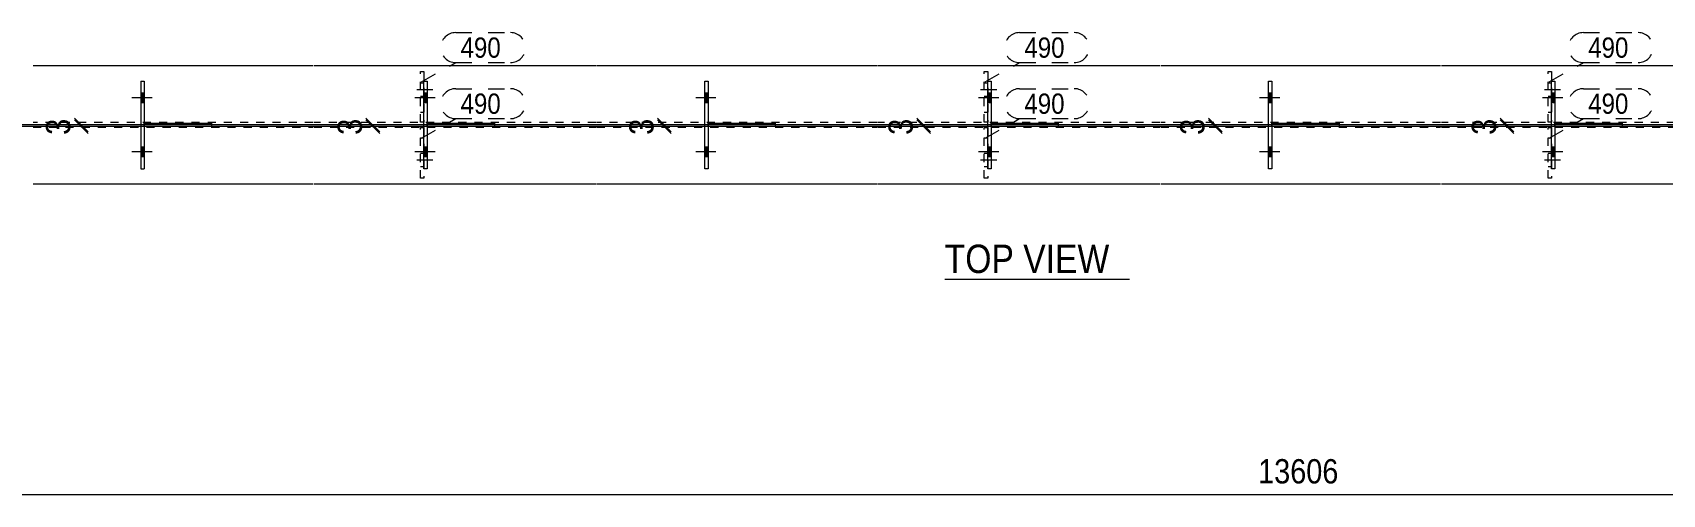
# Model space of a CAD drawing. Header units: millimetres. Extents: x 2 to 825, y 1 to 579.
# Drawn here: x 232.5 to 433.7, y 417.4 to 474.4 of the extents above; entities that cross this region are included whole.
import ezdxf

# ---------------------------------------------------------------- set-up
doc = ezdxf.new("R2010")
doc.units = ezdxf.units.MM
for name, pattern in [('XKITLINE00', [0]), ('XKITLINE01', [4, 1, -1, 1, -1]), ('XKITLINE02', [4, 2, -2])]:
    doc.linetypes.add(name, pattern=pattern)
for name, color, linetype, lineweight in [('Bolt', 3, 'Continuous', 0), ('Dimensions', 7, 'Continuous', 0), ('OtherObjectType', 7, 'Continuous', 0), ('Part', 2, 'Continuous', 0), ('PartMark', 7, 'Continuous', 0)]:
    doc.layers.add(name, color=color, linetype=linetype, lineweight=lineweight)
doc.styles.add('ARIAL', font='ARIAL.TTF')

# ---------------------------------------------------------------- blocks, each defined once
blk = doc.blocks.new('*A73')
at = {"layer": 'Bolt', "color": 3, "linetype": 'XKITLINE02', "lineweight": 0}
for p, q in [((420, 459.51), (419.58, 459.51)), ((421.12, 458.69), (418.62, 458.69)), ((420, 457.87), (419.58, 457.87))]:
    blk.add_line(p, q, dxfattribs=at)
blk = doc.blocks.new('*A74')
at = {"layer": 'Bolt', "color": 3, "linetype": 'XKITLINE02', "lineweight": 0}
for p, q in [((351.52, 467.35), (349.02, 467.35)), ((350.4, 468.17), (349.98, 468.17)), ((350.4, 466.53), (349.98, 466.53))]:
    blk.add_line(p, q, dxfattribs=at)
blk = doc.blocks.new('*A75')
at = {"layer": 'Bolt', "color": 3, "linetype": 'XKITLINE02', "lineweight": 0}
for p, q in [((350.4, 459.51), (349.98, 459.51)), ((351.52, 458.69), (349.02, 458.69)), ((350.4, 457.87), (349.98, 457.87))]:
    blk.add_line(p, q, dxfattribs=at)
blk = doc.blocks.new('*A76')
at = {"layer": 'Bolt', "color": 3, "linetype": 'XKITLINE02', "lineweight": 0}
for p, q in [((281.92, 467.35), (279.42, 467.35)), ((280.8, 468.17), (280.38, 468.17)), ((280.8, 466.53), (280.38, 466.53))]:
    blk.add_line(p, q, dxfattribs=at)
blk = doc.blocks.new('*A77')
at = {"layer": 'Bolt', "color": 3, "linetype": 'XKITLINE02', "lineweight": 0}
for p, q in [((280.8, 459.51), (280.38, 459.51)), ((281.92, 458.69), (279.42, 458.69)), ((280.8, 457.87), (280.38, 457.87))]:
    blk.add_line(p, q, dxfattribs=at)
blk = doc.blocks.new('*A82')
at = {"layer": 'Part', "color": 2, "linetype": 'XKITLINE00', "lineweight": 0}
for p, q in [((267.11, 470.31), (232.55, 470.31)), ((302.05, 470.31), (267.21, 470.31)), ((336.71, 470.31), (302.15, 470.31)), ((371.65, 470.31), (336.81, 470.31)), ((406.31, 470.31), (371.75, 470.31)), ((441.25, 470.31), (406.41, 470.31)), ((267.11, 455.73), (232.55, 455.73)), ((302.05, 455.73), (267.21, 455.73)), ((336.71, 455.73), (302.15, 455.73)), ((371.65, 455.73), (336.81, 455.73)), ((406.31, 455.73), (371.75, 455.73)), ((441.25, 455.73), (406.41, 455.73))]:
    blk.add_line(p, q, dxfattribs=at)
at = {"layer": 'Part', "color": 7, "linetype": 'XKITLINE01', "lineweight": 0}
for p, q in [((267.11, 463.31), (232.55, 463.31)), ((302.05, 463.31), (267.21, 463.31)), ((336.71, 463.31), (302.15, 463.31)), ((371.65, 463.31), (336.81, 463.31)), ((406.31, 463.31), (371.75, 463.31)), ((441.25, 463.31), (406.41, 463.31)), ((232.55, 462.73), (267.11, 462.73)), ((267.21, 462.73), (302.05, 462.73)), ((302.15, 462.73), (336.71, 462.73)), ((336.81, 462.73), (371.65, 462.73)), ((371.75, 462.73), (406.31, 462.73)), ((406.41, 462.73), (441.25, 462.73))]:
    blk.add_line(p, q, dxfattribs=at)
blk = doc.blocks.new('*A83')
at = {"layer": 'Part', "color": 2, "linetype": 'XKITLINE00', "lineweight": 0}
for p, q in [((385.06, 457.6), (385.06, 468.44)), ((385.06, 468.44), (385.48, 468.44)), ((385.48, 468.44), (385.48, 457.6)), ((385.48, 457.6), (385.06, 457.6))]:
    blk.add_line(p, q, dxfattribs=at)
blk = doc.blocks.new('*A84')
at = {"layer": 'Part', "color": 2, "linetype": 'XKITLINE00', "lineweight": 0}
for p, q in [((385.48, 463.23), (393.81, 463.23)), ((393.81, 462.81), (385.48, 462.81)), ((393.81, 462.81), (393.81, 463.23))]:
    blk.add_line(p, q, dxfattribs=at)
at = {"layer": 'Part', "color": 7, "linetype": 'XKITLINE01', "lineweight": 0}
blk.add_line((385.48, 462.81), (385.48, 463.23), dxfattribs=at)
blk.add_line((385.48, 462.81), (385.48, 463.23), dxfattribs=at)
blk = doc.blocks.new('*A85')
at = {"layer": 'Part', "color": 2, "linetype": 'XKITLINE00', "lineweight": 0}
for p, q in [((350.4, 457.6), (350.4, 468.44)), ((350.4, 468.44), (350.81, 468.44)), ((350.81, 468.44), (350.81, 457.6)), ((350.81, 457.6), (350.4, 457.6))]:
    blk.add_line(p, q, dxfattribs=at)
blk = doc.blocks.new('*A86')
at = {"layer": 'Part', "color": 2, "linetype": 'XKITLINE00', "lineweight": 0}
for p, q in [((350.81, 463.23), (359.15, 463.23)), ((359.15, 462.81), (350.81, 462.81)), ((359.15, 462.81), (359.15, 463.23))]:
    blk.add_line(p, q, dxfattribs=at)
at = {"layer": 'Part', "color": 7, "linetype": 'XKITLINE01', "lineweight": 0}
blk.add_line((350.81, 462.81), (350.81, 463.23), dxfattribs=at)
blk.add_line((350.81, 462.81), (350.81, 463.23), dxfattribs=at)
blk = doc.blocks.new('*A87')
at = {"layer": 'Part', "color": 2, "linetype": 'XKITLINE00', "lineweight": 0}
for p, q in [((315.46, 457.6), (315.46, 468.44)), ((315.46, 468.44), (315.88, 468.44)), ((315.88, 468.44), (315.88, 457.6)), ((315.88, 457.6), (315.46, 457.6))]:
    blk.add_line(p, q, dxfattribs=at)
blk = doc.blocks.new('*A88')
at = {"layer": 'Part', "color": 2, "linetype": 'XKITLINE00', "lineweight": 0}
for p, q in [((315.88, 463.23), (324.21, 463.23)), ((324.21, 462.81), (315.88, 462.81)), ((324.21, 462.81), (324.21, 463.23))]:
    blk.add_line(p, q, dxfattribs=at)
at = {"layer": 'Part', "color": 7, "linetype": 'XKITLINE01', "lineweight": 0}
blk.add_line((315.88, 462.81), (315.88, 463.23), dxfattribs=at)
blk.add_line((315.88, 462.81), (315.88, 463.23), dxfattribs=at)
blk = doc.blocks.new('*A89')
at = {"layer": 'Part', "color": 2, "linetype": 'XKITLINE00', "lineweight": 0}
for p, q in [((280.8, 457.6), (280.8, 468.44)), ((280.8, 468.44), (281.21, 468.44)), ((281.21, 468.44), (281.21, 457.6)), ((281.21, 457.6), (280.8, 457.6))]:
    blk.add_line(p, q, dxfattribs=at)
blk = doc.blocks.new('*A90')
at = {"layer": 'Part', "color": 2, "linetype": 'XKITLINE00', "lineweight": 0}
for p, q in [((281.21, 463.23), (289.55, 463.23)), ((289.55, 462.81), (281.21, 462.81)), ((289.55, 462.81), (289.55, 463.23))]:
    blk.add_line(p, q, dxfattribs=at)
at = {"layer": 'Part', "color": 7, "linetype": 'XKITLINE01', "lineweight": 0}
blk.add_line((281.21, 462.81), (281.21, 463.23), dxfattribs=at)
blk.add_line((281.21, 462.81), (281.21, 463.23), dxfattribs=at)
blk = doc.blocks.new('*A91')
at = {"layer": 'Part', "color": 2, "linetype": 'XKITLINE00', "lineweight": 0}
for p, q in [((245.86, 468.44), (246.28, 468.44)), ((245.86, 468.44), (245.86, 457.6)), ((246.28, 468.44), (246.28, 457.6)), ((245.86, 457.6), (246.28, 457.6))]:
    blk.add_line(p, q, dxfattribs=at)
blk = doc.blocks.new('*A92')
at = {"layer": 'Part', "color": 2, "linetype": 'XKITLINE00', "lineweight": 0}
for p, q in [((246.28, 463.23), (254.61, 463.23)), ((254.61, 462.81), (246.28, 462.81)), ((254.61, 462.81), (254.61, 463.23))]:
    blk.add_line(p, q, dxfattribs=at)
at = {"layer": 'Part', "color": 7, "linetype": 'XKITLINE01', "lineweight": 0}
blk.add_line((246.28, 462.81), (246.28, 463.23), dxfattribs=at)
blk.add_line((246.28, 462.81), (246.28, 463.23), dxfattribs=at)
blk = doc.blocks.new('*A103')
at = {"layer": 'Part', "color": 2, "linetype": 'XKITLINE00', "lineweight": 0}
for p, q in [((420, 457.6), (420, 468.44)), ((420, 468.44), (420.41, 468.44)), ((420.41, 468.44), (420.41, 457.6)), ((420.41, 457.6), (420, 457.6))]:
    blk.add_line(p, q, dxfattribs=at)
blk = doc.blocks.new('*A104')
at = {"layer": 'Part', "color": 2, "linetype": 'XKITLINE00', "lineweight": 0}
for p, q in [((420.41, 463.23), (428.75, 463.23)), ((428.75, 462.81), (420.41, 462.81)), ((428.75, 462.81), (428.75, 463.23))]:
    blk.add_line(p, q, dxfattribs=at)
at = {"layer": 'Part', "color": 7, "linetype": 'XKITLINE01', "lineweight": 0}
blk.add_line((420.41, 462.81), (420.41, 463.23), dxfattribs=at)
blk.add_line((420.41, 462.81), (420.41, 463.23), dxfattribs=at)
blk = doc.blocks.new('*A109')
at = {"layer": 'Part', "color": 7, "linetype": 'XKITLINE01', "lineweight": 0}
for p, q in [((419.58, 463.35), (419.58, 469.6)), ((419.58, 469.6), (420, 469.6)), ((420, 469.6), (420, 463.35)), ((419.58, 464.6), (420, 464.6)), ((420, 463.35), (419.58, 463.35))]:
    blk.add_line(p, q, dxfattribs=at)
blk = doc.blocks.new('*A110')
at = {"layer": 'Part', "color": 7, "linetype": 'XKITLINE01', "lineweight": 0}
for p, q in [((419.58, 456.44), (419.58, 462.69)), ((419.58, 462.69), (420, 462.69)), ((419.58, 461.44), (420, 461.44)), ((420, 462.69), (420, 456.44)), ((420, 456.44), (419.58, 456.44))]:
    blk.add_line(p, q, dxfattribs=at)
blk = doc.blocks.new('*A111')
at = {"layer": 'Part', "color": 7, "linetype": 'XKITLINE01', "lineweight": 0}
for p, q in [((349.98, 463.35), (349.98, 469.6)), ((349.98, 469.6), (350.4, 469.6)), ((350.4, 469.6), (350.4, 463.35)), ((349.98, 464.6), (350.4, 464.6)), ((350.4, 463.35), (349.98, 463.35))]:
    blk.add_line(p, q, dxfattribs=at)
blk = doc.blocks.new('*A112')
at = {"layer": 'Part', "color": 7, "linetype": 'XKITLINE01', "lineweight": 0}
for p, q in [((349.98, 456.44), (349.98, 462.69)), ((349.98, 462.69), (350.4, 462.69)), ((349.98, 461.44), (350.4, 461.44)), ((350.4, 462.69), (350.4, 456.44)), ((350.4, 456.44), (349.98, 456.44))]:
    blk.add_line(p, q, dxfattribs=at)
blk = doc.blocks.new('*A113')
at = {"layer": 'Part', "color": 7, "linetype": 'XKITLINE01', "lineweight": 0}
for p, q in [((280.38, 463.35), (280.38, 469.6)), ((280.38, 469.6), (280.8, 469.6)), ((280.8, 469.6), (280.8, 463.35)), ((280.38, 464.6), (280.8, 464.6)), ((280.8, 463.35), (280.38, 463.35))]:
    blk.add_line(p, q, dxfattribs=at)
blk = doc.blocks.new('*A114')
at = {"layer": 'Part', "color": 7, "linetype": 'XKITLINE01', "lineweight": 0}
for p, q in [((280.38, 456.44), (280.38, 462.69)), ((280.38, 462.69), (280.8, 462.69)), ((280.38, 461.44), (280.8, 461.44)), ((280.8, 462.69), (280.8, 456.44)), ((280.8, 456.44), (280.38, 456.44))]:
    blk.add_line(p, q, dxfattribs=at)
blk = doc.blocks.new('*A121')
at = {"layer": 'Bolt'}
for points in [[(350.4, 466.94), (350.81, 466.94), (350.81, 465.77), (350.4, 465.77)], [(350.4, 466.94), (350.81, 466.94), (350.81, 465.77), (350.4, 465.77)], [(350.4, 460.27), (350.81, 460.27), (350.81, 459.1), (350.4, 459.1)], [(350.4, 460.27), (350.81, 460.27), (350.81, 459.1), (350.4, 459.1)]]:
    blk.add_hatch(color=3, dxfattribs=at).paths.add_polyline_path(points, flags=17)
at = {"layer": 'Bolt', "color": 3, "linetype": 'XKITLINE00', "lineweight": 0}
for p, q in [((350.81, 466.94), (350.4, 466.94)), ((350.81, 466.94), (350.4, 466.94)), ((351.78, 466.35), (349.28, 466.35)), ((351.78, 466.35), (349.28, 466.35)), ((350.81, 465.77), (350.4, 465.77)), ((350.81, 465.77), (350.4, 465.77)), ((351.78, 459.69), (349.28, 459.69)), ((351.78, 459.69), (349.28, 459.69)), ((350.81, 460.27), (350.4, 460.27)), ((350.81, 460.27), (350.4, 460.27)), ((350.81, 459.1), (350.4, 459.1)), ((350.81, 459.1), (350.4, 459.1))]:
    blk.add_line(p, q, dxfattribs=at)
blk = doc.blocks.new('*A122')
at = {"layer": 'Bolt'}
for points in [[(315.46, 466.94), (315.88, 466.94), (315.88, 465.77), (315.46, 465.77)], [(315.46, 466.94), (315.88, 466.94), (315.88, 465.77), (315.46, 465.77)], [(315.46, 460.27), (315.88, 460.27), (315.88, 459.1), (315.46, 459.1)], [(315.46, 460.27), (315.88, 460.27), (315.88, 459.1), (315.46, 459.1)]]:
    blk.add_hatch(color=3, dxfattribs=at).paths.add_polyline_path(points, flags=17)
at = {"layer": 'Bolt', "color": 3, "linetype": 'XKITLINE00', "lineweight": 0}
for p, q in [((315.88, 466.94), (315.46, 466.94)), ((315.88, 466.94), (315.46, 466.94)), ((316.85, 466.35), (314.35, 466.35)), ((316.85, 466.35), (314.35, 466.35)), ((315.88, 465.77), (315.46, 465.77)), ((315.88, 465.77), (315.46, 465.77)), ((316.85, 459.69), (314.35, 459.69)), ((316.85, 459.69), (314.35, 459.69)), ((315.88, 460.27), (315.46, 460.27)), ((315.88, 460.27), (315.46, 460.27)), ((315.88, 459.1), (315.46, 459.1)), ((315.88, 459.1), (315.46, 459.1))]:
    blk.add_line(p, q, dxfattribs=at)
blk = doc.blocks.new('*A123')
at = {"layer": 'Bolt'}
for points in [[(280.8, 466.94), (281.21, 466.94), (281.21, 465.77), (280.8, 465.77)], [(280.8, 466.94), (281.21, 466.94), (281.21, 465.77), (280.8, 465.77)], [(280.8, 460.27), (281.21, 460.27), (281.21, 459.1), (280.8, 459.1)], [(280.8, 460.27), (281.21, 460.27), (281.21, 459.1), (280.8, 459.1)]]:
    blk.add_hatch(color=3, dxfattribs=at).paths.add_polyline_path(points, flags=17)
at = {"layer": 'Bolt', "color": 3, "linetype": 'XKITLINE00', "lineweight": 0}
for p, q in [((281.21, 466.94), (280.8, 466.94)), ((281.21, 466.94), (280.8, 466.94)), ((282.18, 466.35), (279.68, 466.35)), ((282.18, 466.35), (279.68, 466.35)), ((281.21, 465.77), (280.8, 465.77)), ((281.21, 465.77), (280.8, 465.77)), ((282.18, 459.69), (279.68, 459.69)), ((282.18, 459.69), (279.68, 459.69)), ((281.21, 460.27), (280.8, 460.27)), ((281.21, 460.27), (280.8, 460.27)), ((281.21, 459.1), (280.8, 459.1)), ((281.21, 459.1), (280.8, 459.1))]:
    blk.add_line(p, q, dxfattribs=at)
blk = doc.blocks.new('*A124')
at = {"layer": 'Bolt'}
for points in [[(245.86, 466.94), (246.28, 466.94), (246.28, 465.77), (245.86, 465.77)], [(245.86, 466.94), (246.28, 466.94), (246.28, 465.77), (245.86, 465.77)], [(245.86, 460.27), (246.28, 460.27), (246.28, 459.1), (245.86, 459.1)], [(245.86, 460.27), (246.28, 460.27), (246.28, 459.1), (245.86, 459.1)]]:
    blk.add_hatch(color=3, dxfattribs=at).paths.add_polyline_path(points, flags=17)
at = {"layer": 'Bolt', "color": 3, "linetype": 'XKITLINE00', "lineweight": 0}
for p, q in [((246.28, 466.94), (245.86, 466.94)), ((246.28, 466.94), (245.86, 466.94)), ((247.25, 466.35), (244.75, 466.35)), ((247.25, 466.35), (244.75, 466.35)), ((246.28, 465.77), (245.86, 465.77)), ((246.28, 465.77), (245.86, 465.77)), ((247.25, 459.69), (244.75, 459.69)), ((247.25, 459.69), (244.75, 459.69)), ((246.28, 460.27), (245.86, 460.27)), ((246.28, 460.27), (245.86, 460.27)), ((246.28, 459.1), (245.86, 459.1)), ((246.28, 459.1), (245.86, 459.1))]:
    blk.add_line(p, q, dxfattribs=at)
blk = doc.blocks.new('*A129')
at = {"layer": 'Bolt'}
for points in [[(385.06, 466.94), (385.48, 466.94), (385.48, 465.77), (385.06, 465.77)], [(385.06, 466.94), (385.48, 466.94), (385.48, 465.77), (385.06, 465.77)], [(385.06, 460.27), (385.48, 460.27), (385.48, 459.1), (385.06, 459.1)], [(385.06, 460.27), (385.48, 460.27), (385.48, 459.1), (385.06, 459.1)]]:
    blk.add_hatch(color=3, dxfattribs=at).paths.add_polyline_path(points, flags=17)
at = {"layer": 'Bolt', "color": 3, "linetype": 'XKITLINE00', "lineweight": 0}
for p, q in [((385.48, 466.94), (385.06, 466.94)), ((385.48, 466.94), (385.06, 466.94)), ((386.45, 466.35), (383.95, 466.35)), ((386.45, 466.35), (383.95, 466.35)), ((385.48, 465.77), (385.06, 465.77)), ((385.48, 465.77), (385.06, 465.77)), ((386.45, 459.69), (383.95, 459.69)), ((386.45, 459.69), (383.95, 459.69)), ((385.48, 460.27), (385.06, 460.27)), ((385.48, 460.27), (385.06, 460.27)), ((385.48, 459.1), (385.06, 459.1)), ((385.48, 459.1), (385.06, 459.1))]:
    blk.add_line(p, q, dxfattribs=at)
blk = doc.blocks.new('*A132')
at = {"layer": 'Bolt'}
for points in [[(420, 466.94), (420.41, 466.94), (420.41, 465.77), (420, 465.77)], [(420, 466.94), (420.41, 466.94), (420.41, 465.77), (420, 465.77)], [(420, 460.27), (420.41, 460.27), (420.41, 459.1), (420, 459.1)], [(420, 460.27), (420.41, 460.27), (420.41, 459.1), (420, 459.1)]]:
    blk.add_hatch(color=3, dxfattribs=at).paths.add_polyline_path(points, flags=17)
at = {"layer": 'Bolt', "color": 3, "linetype": 'XKITLINE00', "lineweight": 0}
for p, q in [((420.41, 466.94), (420, 466.94)), ((420.41, 466.94), (420, 466.94)), ((421.38, 466.35), (418.88, 466.35)), ((421.38, 466.35), (418.88, 466.35)), ((420.41, 465.77), (420, 465.77)), ((420.41, 465.77), (420, 465.77)), ((421.38, 459.69), (418.88, 459.69)), ((421.38, 459.69), (418.88, 459.69)), ((420.41, 460.27), (420, 460.27)), ((420.41, 460.27), (420, 460.27)), ((420.41, 459.1), (420, 459.1)), ((420.41, 459.1), (420, 459.1))]:
    blk.add_line(p, q, dxfattribs=at)
blk = doc.blocks.new('*A136')
at = {"layer": 'Bolt', "color": 3, "linetype": 'XKITLINE02', "lineweight": 0}
for p, q in [((421.12, 467.35), (418.62, 467.35)), ((420, 468.17), (419.58, 468.17)), ((420, 466.53), (419.58, 466.53))]:
    blk.add_line(p, q, dxfattribs=at)
blk = doc.blocks.new('*A184')
at = {"layer": 'Dimensions', "color": 7, "linetype": 'XKITLINE00', "lineweight": 0}
blk.add_line((25.21, 417.42), (753.48, 417.42), dxfattribs=at)
at = {"layer": 'Dimensions', "color": 3, "style": 'ARIAL', "width": 0.85}
blk.add_text('13606', height=3, dxfattribs=at).set_placement((383.78, 418.77))
blk = doc.blocks.new('*A258')
at = {"layer": 'Dimensions', "color": 7, "linetype": 'XKITLINE00', "lineweight": 0}
for p, q in [((384.48, 463.02), (339.65, 463.02)), ((384.48, 462.81), (339.65, 462.81)), ((341.65, 463.87), (343.34, 462.17)), ((341.65, 463.66), (343.34, 461.96)), ((342.5, 462.81), (342.5, 463.02))]:
    blk.add_line(p, q, dxfattribs=at)
at = {"layer": 'Dimensions', "color": 3}
for p in [(342.5, 463.02), (342.5, 462.81)]:
    blk.add_point(p, dxfattribs=at)
at = {"layer": 'Dimensions', "color": 3, "style": 'ARIAL', "width": 0.85}
blk.add_text('3', height=3, rotation=90.0002, dxfattribs=at).set_placement((341.15, 461.8))
blk = doc.blocks.new('*A259')
at = {"layer": 'PartMark', "color": 7, "linetype": 'XKITLINE02', "lineweight": 0}
for p, q in [((354.33, 467.5), (361.09, 467.5)), ((350.09, 461.41), (354.33, 463.8)), ((354.33, 463.8), (361.09, 463.8))]:
    blk.add_line(p, q, dxfattribs=at)
for centre, start, end in [((354.33, 465.65), 90, 270), ((361.09, 465.65), 270, 90)]:
    blk.add_arc(centre, 1.85, start, end, dxfattribs=at)
at = {"layer": 'PartMark', "color": 3, "style": 'ARIAL', "width": 0.85}
blk.add_text('490', height=2.5, dxfattribs=at).set_placement((354.93, 464.4))
blk = doc.blocks.new('*A260')
at = {"layer": 'PartMark', "color": 7, "linetype": 'XKITLINE02', "lineweight": 0}
for p, q in [((354.33, 474.42), (361.09, 474.42)), ((350.09, 468.33), (354.33, 470.72)), ((354.33, 470.72), (361.09, 470.72))]:
    blk.add_line(p, q, dxfattribs=at)
for centre, start, end in [((354.33, 472.57), 90, 270), ((361.09, 472.57), 270, 90)]:
    blk.add_arc(centre, 1.85, start, end, dxfattribs=at)
at = {"layer": 'PartMark', "color": 3, "style": 'ARIAL', "width": 0.85}
blk.add_text('490', height=2.5, dxfattribs=at).set_placement((354.93, 471.32))
blk = doc.blocks.new('*A261')
at = {"layer": 'OtherObjectType', "color": 7, "linetype": 'XKITLINE00', "lineweight": 0}
blk.add_line((345.09, 444), (367.91, 444), dxfattribs=at)
at = {"layer": 'OtherObjectType', "color": 7, "style": 'ARIAL', "width": 0.85}
blk.add_text('TOP VIEW', height=3.5, dxfattribs=at).set_placement((345.09, 444.75))
blk = doc.blocks.new('*A266')
at = {"layer": 'Dimensions', "color": 7, "linetype": 'XKITLINE00', "lineweight": 0}
for p, q in [((245.28, 463.02), (191.65, 463.02)), ((245.28, 462.81), (191.65, 462.81)), ((193.65, 463.87), (195.34, 462.17)), ((193.65, 463.66), (195.34, 461.96)), ((194.5, 462.81), (194.5, 463.02))]:
    blk.add_line(p, q, dxfattribs=at)
at = {"layer": 'Dimensions', "color": 3}
for p in [(194.5, 463.02), (194.5, 462.81)]:
    blk.add_point(p, dxfattribs=at)
at = {"layer": 'Dimensions', "color": 3, "style": 'ARIAL', "width": 0.85}
blk.add_text('3', height=3, rotation=90.0002, dxfattribs=at).set_placement((193.15, 461.8))
blk = doc.blocks.new('*A267')
at = {"layer": 'Dimensions', "color": 7, "linetype": 'XKITLINE00', "lineweight": 0}
for p, q in [((280.21, 463.02), (235.65, 463.02)), ((280.21, 462.81), (235.65, 462.81)), ((237.65, 463.87), (239.34, 462.17)), ((237.65, 463.66), (239.34, 461.96)), ((238.5, 462.81), (238.5, 463.02))]:
    blk.add_line(p, q, dxfattribs=at)
at = {"layer": 'Dimensions', "color": 3}
for p in [(238.5, 463.02), (238.5, 462.81)]:
    blk.add_point(p, dxfattribs=at)
at = {"layer": 'Dimensions', "color": 3, "style": 'ARIAL', "width": 0.85}
blk.add_text('3', height=3, rotation=90.0002, dxfattribs=at).set_placement((237.15, 461.8))
blk = doc.blocks.new('*A268')
at = {"layer": 'Dimensions', "color": 7, "linetype": 'XKITLINE00', "lineweight": 0}
for p, q in [((314.88, 463.02), (271.65, 463.02)), ((314.88, 462.81), (271.65, 462.81)), ((273.65, 463.87), (275.34, 462.17)), ((273.65, 463.66), (275.34, 461.96)), ((274.5, 462.81), (274.5, 463.02))]:
    blk.add_line(p, q, dxfattribs=at)
at = {"layer": 'Dimensions', "color": 3}
for p in [(274.5, 463.02), (274.5, 462.81)]:
    blk.add_point(p, dxfattribs=at)
at = {"layer": 'Dimensions', "color": 3, "style": 'ARIAL', "width": 0.85}
blk.add_text('3', height=3, rotation=90.0002, dxfattribs=at).set_placement((273.15, 461.8))
blk = doc.blocks.new('*A269')
at = {"layer": 'Dimensions', "color": 7, "linetype": 'XKITLINE00', "lineweight": 0}
for p, q in [((349.81, 463.02), (307.65, 463.02)), ((349.81, 462.81), (307.65, 462.81)), ((309.65, 463.87), (311.34, 462.17)), ((309.65, 463.66), (311.34, 461.96)), ((310.5, 462.81), (310.5, 463.02))]:
    blk.add_line(p, q, dxfattribs=at)
at = {"layer": 'Dimensions', "color": 3}
for p in [(310.5, 463.02), (310.5, 462.81)]:
    blk.add_point(p, dxfattribs=at)
at = {"layer": 'Dimensions', "color": 3, "style": 'ARIAL', "width": 0.85}
blk.add_text('3', height=3, rotation=90.0002, dxfattribs=at).set_placement((309.15, 461.8))
blk = doc.blocks.new('*A274')
at = {"layer": 'PartMark', "color": 7, "linetype": 'XKITLINE02', "lineweight": 0}
for p, q in [((284.73, 467.5), (291.49, 467.5)), ((280.49, 461.41), (284.73, 463.8)), ((284.73, 463.8), (291.49, 463.8))]:
    blk.add_line(p, q, dxfattribs=at)
for centre, start, end in [((284.73, 465.65), 90, 270), ((291.49, 465.65), 270, 90)]:
    blk.add_arc(centre, 1.85, start, end, dxfattribs=at)
at = {"layer": 'PartMark', "color": 3, "style": 'ARIAL', "width": 0.85}
blk.add_text('490', height=2.5, dxfattribs=at).set_placement((285.33, 464.4))
blk = doc.blocks.new('*A275')
at = {"layer": 'PartMark', "color": 7, "linetype": 'XKITLINE02', "lineweight": 0}
for p, q in [((284.73, 474.42), (291.49, 474.42)), ((280.49, 468.33), (284.73, 470.72)), ((284.73, 470.72), (291.49, 470.72))]:
    blk.add_line(p, q, dxfattribs=at)
for centre, start, end in [((284.73, 472.57), 90, 270), ((291.49, 472.57), 270, 90)]:
    blk.add_arc(centre, 1.85, start, end, dxfattribs=at)
at = {"layer": 'PartMark', "color": 3, "style": 'ARIAL', "width": 0.85}
blk.add_text('490', height=2.5, dxfattribs=at).set_placement((285.33, 471.32))
blk = doc.blocks.new('*A285')
at = {"layer": 'Dimensions', "color": 7, "linetype": 'XKITLINE00', "lineweight": 0}
for p, q in [((419.41, 463.02), (375.65, 463.02)), ((419.41, 462.81), (375.65, 462.81)), ((377.65, 463.87), (379.34, 462.17)), ((377.65, 463.66), (379.34, 461.96)), ((378.5, 462.81), (378.5, 463.02))]:
    blk.add_line(p, q, dxfattribs=at)
at = {"layer": 'Dimensions', "color": 3}
for p in [(378.5, 463.02), (378.5, 462.81)]:
    blk.add_point(p, dxfattribs=at)
at = {"layer": 'Dimensions', "color": 3, "style": 'ARIAL', "width": 0.85}
blk.add_text('3', height=3, rotation=90.0002, dxfattribs=at).set_placement((377.15, 461.8))
blk = doc.blocks.new('*A286')
at = {"layer": 'Dimensions', "color": 7, "linetype": 'XKITLINE00', "lineweight": 0}
for p, q in [((454.08, 463.02), (411.65, 463.02)), ((454.08, 462.81), (411.65, 462.81)), ((413.65, 463.87), (415.34, 462.17)), ((413.65, 463.66), (415.34, 461.96)), ((414.5, 462.81), (414.5, 463.02))]:
    blk.add_line(p, q, dxfattribs=at)
at = {"layer": 'Dimensions', "color": 3}
for p in [(414.5, 463.02), (414.5, 462.81)]:
    blk.add_point(p, dxfattribs=at)
at = {"layer": 'Dimensions', "color": 3, "style": 'ARIAL', "width": 0.85}
blk.add_text('3', height=3, rotation=90.0002, dxfattribs=at).set_placement((413.15, 461.8))
blk = doc.blocks.new('*A292')
at = {"layer": 'PartMark', "color": 7, "linetype": 'XKITLINE02', "lineweight": 0}
for p, q in [((423.93, 467.5), (430.69, 467.5)), ((419.69, 461.41), (423.93, 463.8)), ((423.93, 463.8), (430.69, 463.8))]:
    blk.add_line(p, q, dxfattribs=at)
for centre, start, end in [((423.93, 465.65), 90, 270), ((430.69, 465.65), 270, 90)]:
    blk.add_arc(centre, 1.85, start, end, dxfattribs=at)
at = {"layer": 'PartMark', "color": 3, "style": 'ARIAL', "width": 0.85}
blk.add_text('490', height=2.5, dxfattribs=at).set_placement((424.53, 464.4))
blk = doc.blocks.new('*A293')
at = {"layer": 'PartMark', "color": 7, "linetype": 'XKITLINE02', "lineweight": 0}
for p, q in [((423.93, 474.42), (430.69, 474.42)), ((419.69, 468.33), (423.93, 470.72)), ((423.93, 470.72), (430.69, 470.72))]:
    blk.add_line(p, q, dxfattribs=at)
for centre, start, end in [((423.93, 472.57), 90, 270), ((430.69, 472.57), 270, 90)]:
    blk.add_arc(centre, 1.85, start, end, dxfattribs=at)
at = {"layer": 'PartMark', "color": 3, "style": 'ARIAL', "width": 0.85}
blk.add_text('490', height=2.5, dxfattribs=at).set_placement((424.53, 471.32))

msp = doc.modelspace()

# ---------------------------------------------------------------- block references
at = {"lineweight": 0}
for name in ['*A275', '*A260', '*A293', '*A113', '*A111', '*A109', '*A124', '*A91', '*A76', '*A123', '*A274', '*A89', '*A122', '*A87', '*A74', '*A121', '*A259', '*A85', '*A129', '*A83', '*A136', '*A132', '*A292', '*A103', '*A266', '*A267', '*A92', '*A268', '*A90', '*A269', '*A88', '*A258', '*A86', '*A285', '*A84', '*A286', '*A104', '*A114', '*A112', '*A110', '*A77', '*A75', '*A73', '*A261', '*A184']:
    msp.add_blockref(name, (0, 0), dxfattribs=at)
at = {"layer": 'Part', "lineweight": 0}
msp.add_blockref('*A82', (0, 0), dxfattribs=at)

doc.saveas('drawing.dxf')
